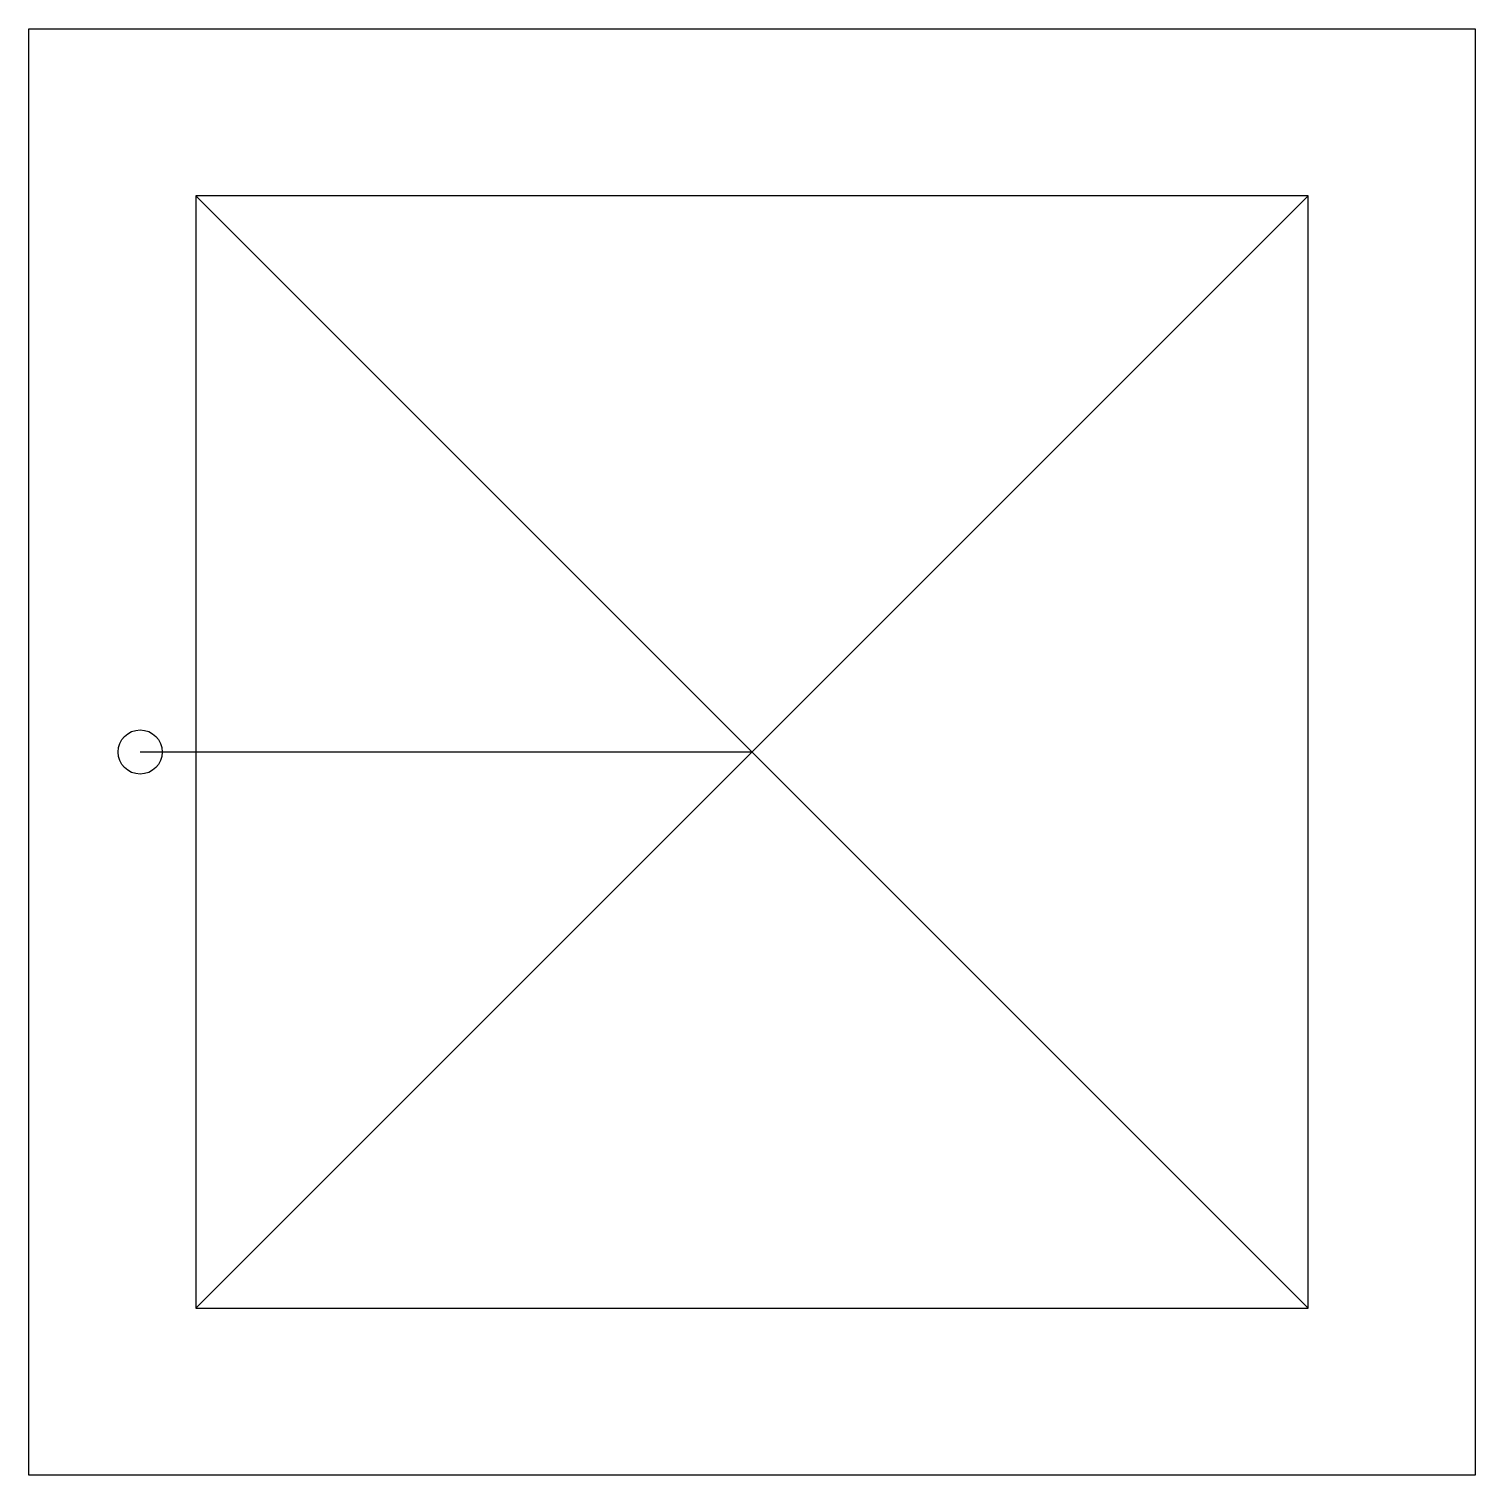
# Model space of a CAD drawing. Header units: millimetres. Extents: x -130 to 130, y -130 to 130.
import ezdxf

# ---------------------------------------------------------------- set-up
doc = ezdxf.new("R2010")
doc.units = ezdxf.units.MM
doc.layers.get('0').update_dxf_attribs({"linetype": 'CONTINUOUS'})

msp = doc.modelspace()

# ---------------------------------------------------------------- linework, layer by layer
for p, q in [((100, 100), (-100, 100)), ((-100, 100), (-100, -100)), ((100, 100), (-100, -100)), ((-100, 100), (100, -100)), ((100, -100), (100, 100)), ((0, 0), (-110, 0)), ((-100, -100), (100, -100))]:
    msp.add_line(p, q)
msp.add_lwpolyline([(130, 130), (130, -130), (-130, -130), (-130, 130)], close=True)
msp.add_circle((-110, 0), 3.97)

doc.saveas('drawing.dxf')
